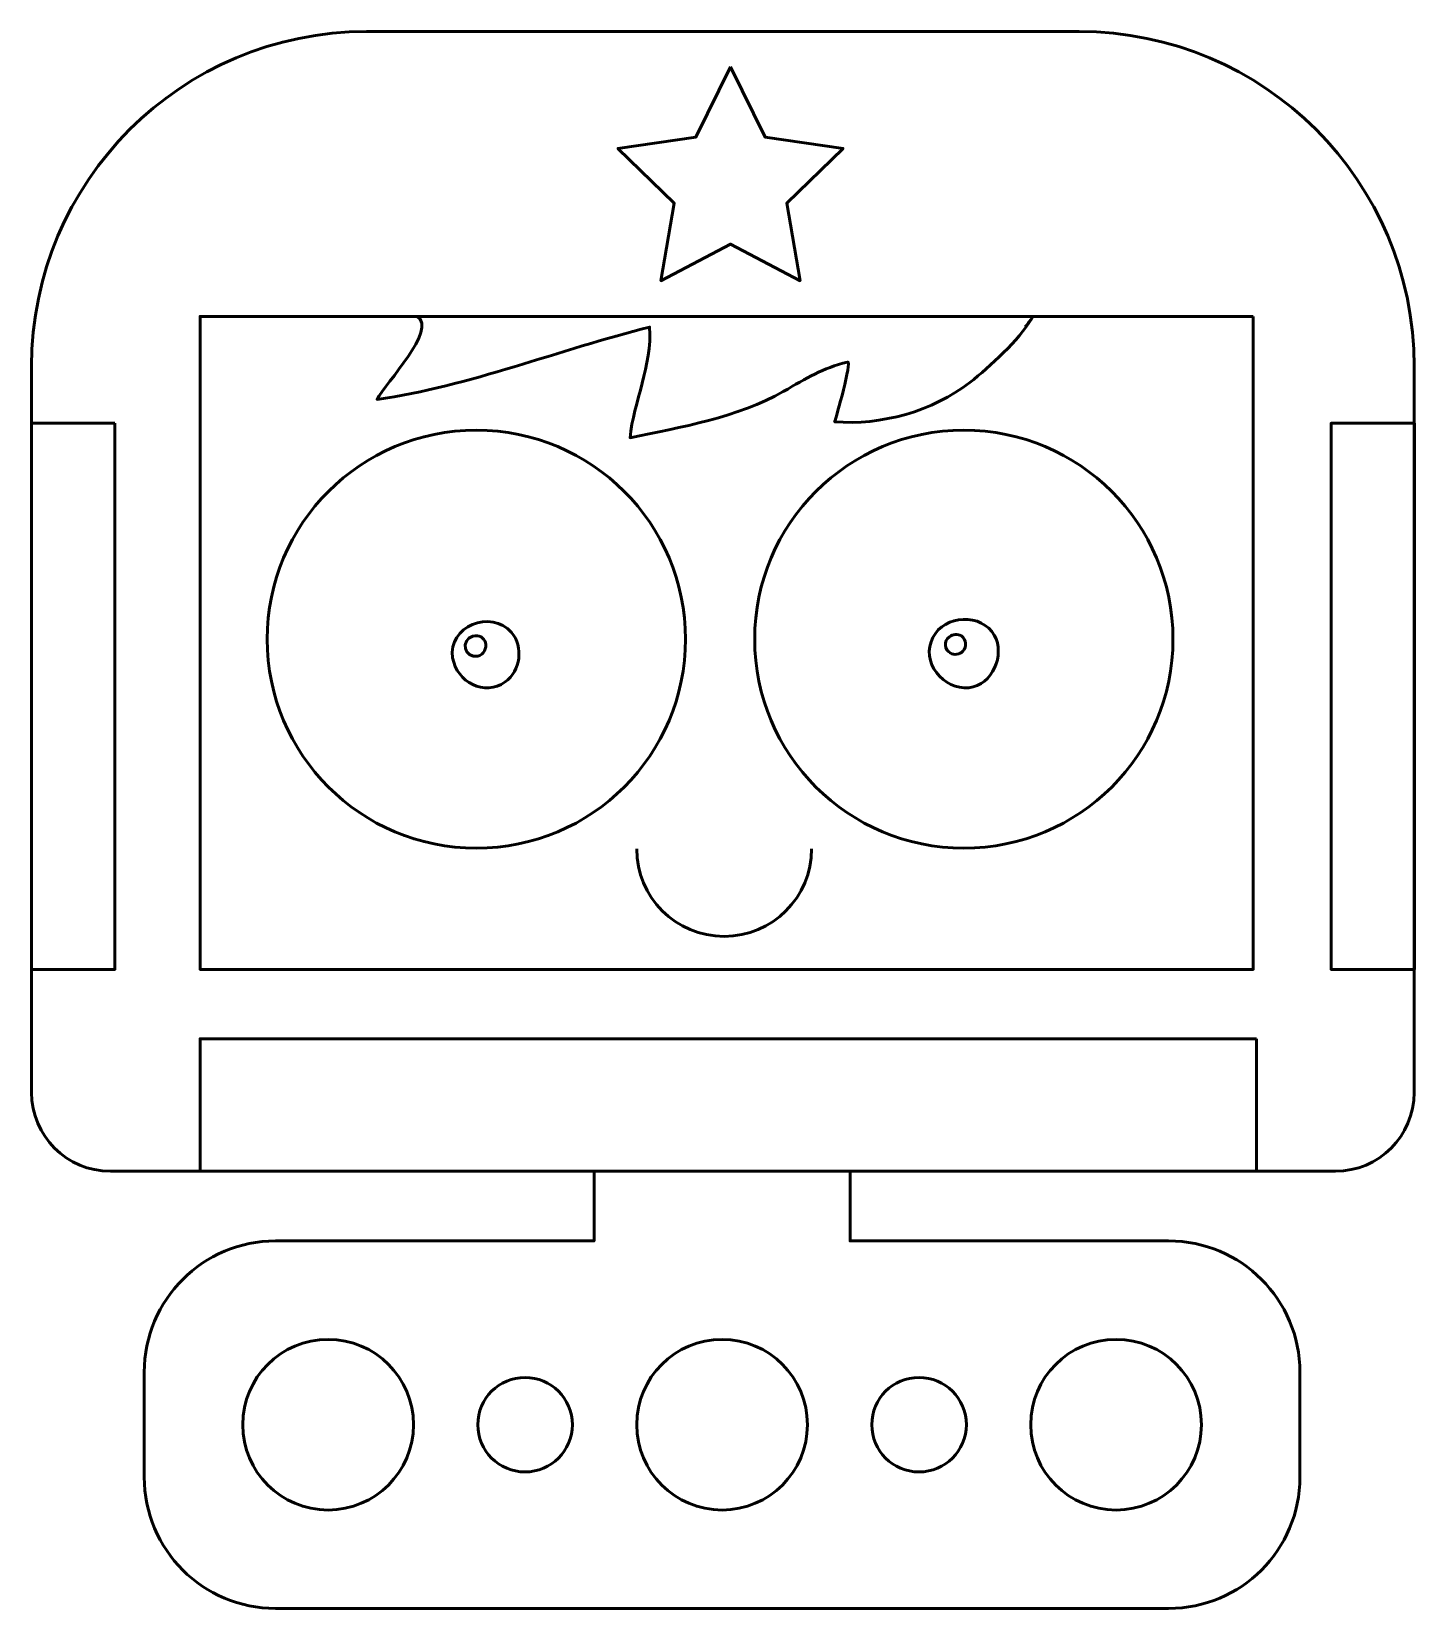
# Model space of a CAD drawing. Header units: centimetres. Extents: x -12.63 to -7.36, y -10.7 to -4.69.
import ezdxf

# ---------------------------------------------------------------- set-up
doc = ezdxf.new("R2010")
doc.units = ezdxf.units.CM
doc.header["$MEASUREMENT"] = 0
doc.layers.add('Layer 1', color=7, linetype='Continuous')

msp = doc.modelspace()

# ---------------------------------------------------------------- linework, layer by layer
at = {"layer": 'Layer 1', "lineweight": 53}
for points, knots in [([(-8.30001, -10.69998), (-8.30001, -10.69998), (-11.70001, -10.69998), (-11.70001, -10.69998), (-11.70001, -10.69998), (-11.97615, -10.69998), (-12.20001, -10.47612), (-12.20001, -10.19998), (-12.20001, -10.19998), (-12.20001, -10.19998), (-12.20001, -9.79998), (-12.20001, -9.79998), (-12.20001, -9.79998), (-12.20001, -9.52384), (-11.97615, -9.29998), (-11.70001, -9.29998), (-11.70001, -9.29998), (-11.70001, -9.29998), (-10.48751, -9.29998), (-10.48751, -9.29998), (-10.48751, -9.29998), (-10.48751, -9.29998), (-10.48751, -9.03466), (-10.48751, -9.03466), (-10.48751, -9.03466), (-10.48751, -9.03466), (-12.32911, -9.03466), (-12.32911, -9.03466), (-12.32911, -9.03466), (-12.4948, -9.03466), (-12.62911, -8.90034), (-12.62911, -8.73465), (-12.62911, -8.73465), (-12.62911, -8.73465), (-12.62911, -5.96859), (-12.62911, -5.96859), (-12.62911, -5.96859), (-12.62911, -5.26442), (-12.05827, -4.69359), (-11.35411, -4.69359), (-11.35411, -4.69359), (-11.35411, -4.69359), (-8.64005, -4.69359), (-8.64005, -4.69359), (-8.64005, -4.69359), (-7.93588, -4.69359), (-7.36506, -5.26442), (-7.36506, -5.96859), (-7.36506, -5.96859), (-7.36506, -5.96859), (-7.36506, -8.73465), (-7.36506, -8.73465), (-7.36506, -8.73465), (-7.36506, -8.90034), (-7.49934, -9.03466), (-7.66504, -9.03466), (-7.66504, -9.03466), (-7.66504, -9.03466), (-9.51252, -9.03466), (-9.51252, -9.03466), (-9.51252, -9.03466), (-9.51252, -9.03466), (-9.51252, -9.29998), (-9.51252, -9.29998), (-9.51252, -9.29998), (-9.51252, -9.29998), (-8.30001, -9.29998), (-8.30001, -9.29998), (-8.30001, -9.29998), (-8.02387, -9.29998), (-7.80001, -9.52384), (-7.80001, -9.79998), (-7.80001, -9.79998), (-7.80001, -9.79998), (-7.80001, -10.19998), (-7.80001, -10.19998), (-7.80001, -10.19998), (-7.80001, -10.47612), (-8.02387, -10.69998), (-8.30001, -10.69998)], [0, 0, 0, 0, 0.047619, 0.047619, 0.047619, 0.047619, 0.0952381, 0.0952381, 0.0952381, 0.0952381, 0.1428571, 0.1428571, 0.1428571, 0.1428571, 0.1904762, 0.1904762, 0.1904762, 0.1904762, 0.2380952, 0.2380952, 0.2380952, 0.2380952, 0.2857143, 0.2857143, 0.2857143, 0.2857143, 0.3333333, 0.3333333, 0.3333333, 0.3333333, 0.3809524, 0.3809524, 0.3809524, 0.3809524, 0.4285714, 0.4285714, 0.4285714, 0.4285714, 0.4761905, 0.4761905, 0.4761905, 0.4761905, 0.5238095, 0.5238095, 0.5238095, 0.5238095, 0.5714286, 0.5714286, 0.5714286, 0.5714286, 0.6190476, 0.6190476, 0.6190476, 0.6190476, 0.6666667, 0.6666667, 0.6666667, 0.6666667, 0.7142857, 0.7142857, 0.7142857, 0.7142857, 0.7619048, 0.7619048, 0.7619048, 0.7619048, 0.8095238, 0.8095238, 0.8095238, 0.8095238, 0.8571429, 0.8571429, 0.8571429, 0.8571429, 0.9047619, 0.9047619, 0.9047619, 0.9047619, 1, 1, 1, 1]), ([(-11.82501, -9.99998), (-11.82501, -9.82049), (-11.6795, -9.67498), (-11.50001, -9.67498), (-11.50001, -9.67498), (-11.32052, -9.67498), (-11.17501, -9.82049), (-11.17501, -9.99998), (-11.17501, -9.99998), (-11.17501, -10.17947), (-11.32052, -10.32498), (-11.50001, -10.32498), (-11.50001, -10.32498), (-11.6795, -10.32498), (-11.82501, -10.17947), (-11.82501, -9.99998)], [0, 0, 0, 0, 0.2, 0.2, 0.2, 0.2, 0.4, 0.4, 0.4, 0.4, 0.6, 0.6, 0.6, 0.6, 1, 1, 1, 1]), ([(-10.32501, -9.99998), (-10.32501, -9.82049), (-10.1795, -9.67498), (-10.00001, -9.67498), (-10.00001, -9.67498), (-9.82052, -9.67498), (-9.67501, -9.82049), (-9.67501, -9.99998), (-9.67501, -9.99998), (-9.67501, -10.17947), (-9.82052, -10.32498), (-10.00001, -10.32498), (-10.00001, -10.32498), (-10.1795, -10.32498), (-10.32501, -10.17947), (-10.32501, -9.99998)], [0, 0, 0, 0, 0.2, 0.2, 0.2, 0.2, 0.4, 0.4, 0.4, 0.4, 0.6, 0.6, 0.6, 0.6, 1, 1, 1, 1]), ([(-8.82501, -9.99998), (-8.82501, -9.82049), (-8.6795, -9.67498), (-8.50001, -9.67498), (-8.50001, -9.67498), (-8.32052, -9.67498), (-8.17501, -9.82049), (-8.17501, -9.99998), (-8.17501, -9.99998), (-8.17501, -10.17947), (-8.32052, -10.32498), (-8.50001, -10.32498), (-8.50001, -10.32498), (-8.6795, -10.32498), (-8.82501, -10.17947), (-8.82501, -9.99998)], [0, 0, 0, 0, 0.2, 0.2, 0.2, 0.2, 0.4, 0.4, 0.4, 0.4, 0.6, 0.6, 0.6, 0.6, 1, 1, 1, 1]), ([(-10.93001, -9.99998), (-10.93001, -9.90057), (-10.84942, -9.81998), (-10.75001, -9.81998), (-10.75001, -9.81998), (-10.6506, -9.81998), (-10.57001, -9.90057), (-10.57001, -9.99998), (-10.57001, -9.99998), (-10.57001, -10.09939), (-10.6506, -10.17998), (-10.75001, -10.17998), (-10.75001, -10.17998), (-10.84942, -10.17998), (-10.93001, -10.09939), (-10.93001, -9.99998)], [0, 0, 0, 0, 0.2, 0.2, 0.2, 0.2, 0.4, 0.4, 0.4, 0.4, 0.6, 0.6, 0.6, 0.6, 1, 1, 1, 1]), ([(-9.43001, -9.99998), (-9.43001, -9.90057), (-9.34942, -9.81998), (-9.25001, -9.81998), (-9.25001, -9.81998), (-9.1506, -9.81998), (-9.07001, -9.90057), (-9.07001, -9.99998), (-9.07001, -9.99998), (-9.07001, -10.09939), (-9.1506, -10.17998), (-9.25001, -10.17998), (-9.25001, -10.17998), (-9.34942, -10.17998), (-9.43001, -10.09939), (-9.43001, -9.99998)], [0, 0, 0, 0, 0.2, 0.2, 0.2, 0.2, 0.4, 0.4, 0.4, 0.4, 0.6, 0.6, 0.6, 0.6, 1, 1, 1, 1])]:
    msp.add_open_spline(points, degree=3, knots=knots, dxfattribs=at)
at = {"layer": 'Layer 1', "color": 5, "lineweight": 53}
for points, knots in [([(-9.96798, -4.82777), (-9.96798, -4.82777), (-9.83556, -5.09601), (-9.83556, -5.09601), (-9.83556, -5.09601), (-9.83556, -5.09601), (-9.53955, -5.13903), (-9.53955, -5.13903), (-9.53955, -5.13903), (-9.53955, -5.13903), (-9.75375, -5.34784), (-9.75375, -5.34784), (-9.75375, -5.34784), (-9.75375, -5.34784), (-9.70319, -5.64267), (-9.70319, -5.64267), (-9.70319, -5.64267), (-9.70319, -5.64267), (-9.96798, -5.50346), (-9.96798, -5.50346), (-9.96798, -5.50346), (-9.96798, -5.50346), (-10.23274, -5.64267), (-10.23274, -5.64267), (-10.23274, -5.64267), (-10.23274, -5.64267), (-10.18218, -5.34784), (-10.18218, -5.34784), (-10.18218, -5.34784), (-10.18218, -5.34784), (-10.39637, -5.13903), (-10.39637, -5.13903), (-10.39637, -5.13903), (-10.39637, -5.13903), (-10.10038, -5.09601), (-10.10038, -5.09601), (-10.10038, -5.09601), (-10.10038, -5.09601), (-9.96798, -4.82777), (-9.96798, -4.82777)], [0, 0, 0, 0, 0.0909091, 0.0909091, 0.0909091, 0.0909091, 0.1818182, 0.1818182, 0.1818182, 0.1818182, 0.2727273, 0.2727273, 0.2727273, 0.2727273, 0.3636364, 0.3636364, 0.3636364, 0.3636364, 0.4545455, 0.4545455, 0.4545455, 0.4545455, 0.5454545, 0.5454545, 0.5454545, 0.5454545, 0.6363636, 0.6363636, 0.6363636, 0.6363636, 0.7272727, 0.7272727, 0.7272727, 0.7272727, 0.8181818, 0.8181818, 0.8181818, 0.8181818, 1, 1, 1, 1]), ([(-7.97758, -5.77837), (-7.97758, -5.77837), (-11.98753, -5.77837), (-11.98753, -5.77837), (-11.98753, -5.77837), (-11.98753, -5.77837), (-11.98753, -8.26593), (-11.98753, -8.26593), (-11.98753, -8.26593), (-11.98753, -8.26593), (-7.97758, -8.26593), (-7.97758, -8.26593), (-7.97758, -8.26593), (-7.97758, -8.26593), (-7.97758, -5.77837), (-7.97758, -5.77837)], [0, 0, 0, 0, 0.2, 0.2, 0.2, 0.2, 0.4, 0.4, 0.4, 0.4, 0.6, 0.6, 0.6, 0.6, 1, 1, 1, 1]), ([(-11.16067, -5.77838), (-11.08268, -5.82971), (-11.28053, -6.03027), (-11.31363, -6.09511), (-11.31363, -6.09511), (-10.96481, -6.04555), (-10.61545, -5.90422), (-10.27607, -5.81939), (-10.27607, -5.81939), (-10.26538, -5.9646), (-10.33711, -6.10384), (-10.35046, -6.24097), (-10.35046, -6.24097), (-10.15838, -6.20083), (-9.93935, -6.16353), (-9.7668, -6.06482), (-9.7668, -6.06482), (-9.6758, -6.01275), (-9.61872, -5.97652), (-9.52196, -5.95231), (-9.52196, -5.95231), (-9.50462, -5.94799), (-9.56557, -6.16501), (-9.57175, -6.18007), (-9.57175, -6.18007), (-9.39639, -6.195), (-9.19653, -6.13966), (-9.05723, -6.03047), (-9.05723, -6.03047), (-8.9778, -5.96819), (-8.87172, -5.87083), (-8.82045, -5.78605), (-8.82045, -5.78605), (-8.82859, -5.7969), (-8.83698, -5.80757), (-8.84556, -5.81807)], [0, 0, 0, 0, 0.1, 0.1, 0.1, 0.1, 0.2, 0.2, 0.2, 0.2, 0.3, 0.3, 0.3, 0.3, 0.4, 0.4, 0.4, 0.4, 0.5, 0.5, 0.5, 0.5, 0.6, 0.6, 0.6, 0.6, 0.7, 0.7, 0.7, 0.7, 0.8, 0.8, 0.8, 0.8, 1, 1, 1, 1]), ([(-12.31162, -6.18533), (-12.31162, -6.18533), (-12.62911, -6.18533), (-12.62911, -6.18533), (-12.62911, -6.18533), (-12.62911, -6.18533), (-12.62911, -8.26593), (-12.62911, -8.26593), (-12.62911, -8.26593), (-12.62911, -8.26593), (-12.31162, -8.26593), (-12.31162, -8.26593), (-12.31162, -8.26593), (-12.31162, -8.26593), (-12.31162, -6.18533), (-12.31162, -6.18533)], [0, 0, 0, 0, 0.2, 0.2, 0.2, 0.2, 0.4, 0.4, 0.4, 0.4, 0.6, 0.6, 0.6, 0.6, 1, 1, 1, 1]), ([(-7.3639, -6.18533), (-7.3639, -6.18533), (-7.6814, -6.18533), (-7.6814, -6.18533), (-7.6814, -6.18533), (-7.6814, -6.18533), (-7.6814, -8.26593), (-7.6814, -8.26593), (-7.6814, -8.26593), (-7.6814, -8.26593), (-7.3639, -8.26593), (-7.3639, -8.26593), (-7.3639, -8.26593), (-7.3639, -8.26593), (-7.3639, -6.18533), (-7.3639, -6.18533)], [0, 0, 0, 0, 0.2, 0.2, 0.2, 0.2, 0.4, 0.4, 0.4, 0.4, 0.6, 0.6, 0.6, 0.6, 1, 1, 1, 1]), ([(-10.1395, -7.00811), (-10.1395, -6.56839), (-10.49597, -6.21191), (-10.9357, -6.21191), (-10.9357, -6.21191), (-11.37544, -6.21191), (-11.73195, -6.56839), (-11.73195, -7.00811), (-11.73195, -7.00811), (-11.73195, -7.44785), (-11.37544, -7.80434), (-10.9357, -7.80434), (-10.9357, -7.80434), (-10.49597, -7.80434), (-10.1395, -7.44785), (-10.1395, -7.00811)], [0, 0, 0, 0, 0.2, 0.2, 0.2, 0.2, 0.4, 0.4, 0.4, 0.4, 0.6, 0.6, 0.6, 0.6, 1, 1, 1, 1]), ([(-8.2834, -7.00811), (-8.2834, -6.56839), (-8.63987, -6.21191), (-9.07961, -6.21191), (-9.07961, -6.21191), (-9.51935, -6.21191), (-9.87584, -6.56839), (-9.87584, -7.00811), (-9.87584, -7.00811), (-9.87584, -7.44785), (-9.51935, -7.80434), (-9.07961, -7.80434), (-9.07961, -7.80434), (-8.63987, -7.80434), (-8.2834, -7.44785), (-8.2834, -7.00811)], [0, 0, 0, 0, 0.2, 0.2, 0.2, 0.2, 0.4, 0.4, 0.4, 0.4, 0.6, 0.6, 0.6, 0.6, 1, 1, 1, 1]), ([(-10.82551, -7.17097), (-10.9045, -7.22757), (-11.01017, -7.17172), (-11.02584, -7.07935), (-11.02584, -7.07935), (-11.04619, -6.95963), (-10.87854, -6.89321), (-10.80157, -6.98251), (-10.80157, -6.98251), (-10.75519, -7.03638), (-10.76729, -7.12923), (-10.82551, -7.17097)], [0, 0, 0, 0, 0.25, 0.25, 0.25, 0.25, 0.5, 0.5, 0.5, 0.5, 1, 1, 1, 1]), ([(-8.95623, -7.10219), (-8.9701, -7.14339), (-9.00135, -7.17877), (-9.04367, -7.19), (-9.04367, -7.19), (-9.13606, -7.21456), (-9.23942, -7.11312), (-9.20382, -7.01872), (-9.20382, -7.01872), (-9.17495, -6.92198), (-9.03126, -6.90385), (-8.97261, -6.97937), (-8.97261, -6.97937), (-8.94574, -7.01395), (-8.94233, -7.06099), (-8.95623, -7.10219)], [0, 0, 0, 0, 0.2, 0.2, 0.2, 0.2, 0.4, 0.4, 0.4, 0.4, 0.6, 0.6, 0.6, 0.6, 1, 1, 1, 1]), ([(-10.90114, -7.02112), (-10.90607, -7.00337), (-10.92442, -6.98996), (-10.94872, -6.99663), (-10.94872, -6.99663), (-10.99777, -7.01009), (-10.98097, -7.08224), (-10.92998, -7.07242), (-10.92998, -7.07242), (-10.90681, -7.06793), (-10.89554, -7.04134), (-10.90114, -7.02112)], [0, 0, 0, 0, 0.25, 0.25, 0.25, 0.25, 0.5, 0.5, 0.5, 0.5, 1, 1, 1, 1]), ([(-9.13454, -6.99916), (-9.12154, -6.98938), (-9.10302, -6.98653), (-9.08907, -6.9958), (-9.08907, -6.9958), (-9.06989, -7.00859), (-9.06731, -7.03763), (-9.08307, -7.0542), (-9.08307, -7.0542), (-9.09524, -7.06702), (-9.11661, -7.06975), (-9.13164, -7.06048), (-9.13164, -7.06048), (-9.14164, -7.05427), (-9.14811, -7.04317), (-9.14952, -7.0316), (-9.14952, -7.0316), (-9.15118, -7.01832), (-9.14514, -7.00714), (-9.13454, -6.99916)], [0, 0, 0, 0, 0.1666667, 0.1666667, 0.1666667, 0.1666667, 0.3333333, 0.3333333, 0.3333333, 0.3333333, 0.5, 0.5, 0.5, 0.5, 0.6666667, 0.6666667, 0.6666667, 0.6666667, 1, 1, 1, 1]), ([(-7.96528, -8.53004), (-7.96528, -8.53004), (-11.98753, -8.53004), (-11.98753, -8.53004), (-11.98753, -8.53004), (-11.98753, -8.53004), (-11.98753, -9.03466), (-11.98753, -9.03466), (-11.98753, -9.03466), (-11.98753, -9.03466), (-7.96528, -9.03466), (-7.96528, -9.03466), (-7.96528, -9.03466), (-7.96528, -9.03466), (-7.96528, -8.53004), (-7.96528, -8.53004)], [0, 0, 0, 0, 0.2, 0.2, 0.2, 0.2, 0.4, 0.4, 0.4, 0.4, 0.6, 0.6, 0.6, 0.6, 1, 1, 1, 1])]:
    msp.add_open_spline(points, degree=3, knots=knots, dxfattribs=at)
for points in [[(-9.99183, -8.13993), (-10.17595, -8.13993), (-10.3252, -7.99068), (-10.3252, -7.80656)], [(-9.65903, -7.80656), (-9.65903, -7.99068), (-9.80827, -8.13993), (-9.9924, -8.13993)]]:
    msp.add_open_spline(points, degree=3, dxfattribs=at)

doc.saveas('drawing.dxf')
